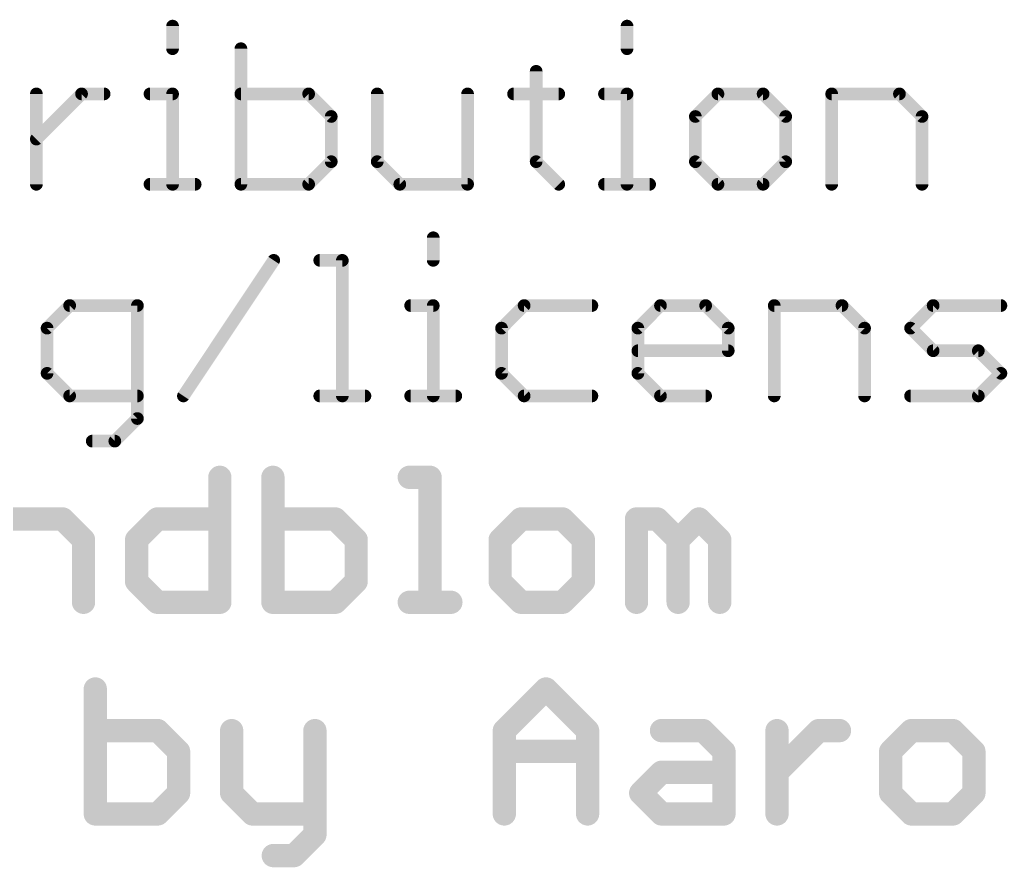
# Model space of a CAD drawing. Extents: x -24 to 83, y -23 to 53.
# Drawn here: x 35.78 to 47.63, y -23.36 to -13.19 of the extents above; entities that cross this region are included whole.
import ezdxf

# ---------------------------------------------------------------- set-up
doc = ezdxf.new("R2010")
doc.units = 0
doc.layers.add('51', color=53, linetype='CONTINUOUS')

msp = doc.modelspace()

# ---------------------------------------------------------------- linework, layer by layer
at = {"layer": '51'}
for points, const_width in [([(37.6107, -13.2656), (37.6107, -13.5368)], 0.1524), ([(43.0679, -13.2656), (43.0679, -13.5368)], 0.1524), ([(38.431, -13.5368), (38.431, -15.1638)], 0.1524), ([(41.9765, -13.808), (41.9765, -14.8926)], 0.1524), ([(35.9753, -15.1638), (35.9753, -14.0791)], 0.1524), ([(35.9753, -14.6215), (36.5176, -14.0791)], 0.1524), ([(36.5176, -14.0791), (36.7888, -14.0791)], 0.1524), ([(37.3396, -14.0791), (37.6107, -14.0791)], 0.1524), ([(37.6107, -14.0791), (37.6107, -15.1638)], 0.1524), ([(39.2445, -14.0791), (38.431, -14.0791)], 0.1524), ([(39.5157, -14.3503), (39.2445, -14.0791)], 0.1524), ([(40.0682, -14.0791), (40.0682, -14.8926)], 0.1524), ([(41.1528, -15.1638), (41.1528, -14.0791)], 0.1524), ([(41.7053, -14.0791), (42.2476, -14.0791)], 0.1524), ([(42.7967, -14.0791), (43.0679, -14.0791)], 0.1524), ([(43.0679, -14.0791), (43.0679, -15.1638)], 0.1524), ([(44.1593, -14.0791), (43.8882, -14.3503)], 0.1524), ([(44.7017, -14.0791), (44.1593, -14.0791)], 0.1524), ([(44.9728, -14.3503), (44.7017, -14.0791)], 0.1524), ([(45.5253, -15.1638), (45.5253, -14.0791)], 0.1524), ([(45.5253, -14.0791), (46.3388, -14.0791)], 0.1524), ([(46.3388, -14.0791), (46.61, -14.3503)], 0.1524), ([(39.5157, -14.8926), (39.5157, -14.3503)], 0.1524), ([(43.8882, -14.3503), (43.8882, -14.8926)], 0.1524), ([(44.9728, -14.8926), (44.9728, -14.3503)], 0.1524), ([(46.61, -14.3503), (46.61, -15.1638)], 0.1524), ([(39.2445, -15.1638), (39.5157, -14.8926)], 0.1524), ([(40.0682, -14.8926), (40.3393, -15.1638)], 0.1524), ([(41.9765, -14.8926), (42.2476, -15.1638)], 0.1524), ([(43.8882, -14.8926), (44.1593, -15.1638)], 0.1524), ([(44.7017, -15.1638), (44.9728, -14.8926)], 0.1524), ([(37.3396, -15.1638), (37.8819, -15.1638)], 0.1524), ([(38.431, -15.1638), (39.2445, -15.1638)], 0.1524), ([(40.3393, -15.1638), (41.1528, -15.1638)], 0.1524), ([(42.7967, -15.1638), (43.3391, -15.1638)], 0.1524), ([(44.1593, -15.1638), (44.7017, -15.1638)], 0.1524), ([(40.7406, -15.8056), (40.7406, -16.0768)], 0.1524), ([(37.7408, -17.7038), (38.8255, -16.0768)], 0.1524), ([(39.378, -16.0768), (39.6491, -16.0768)], 0.1524), ([(39.6491, -16.0768), (39.6491, -17.7038)], 0.1524), ([(36.3748, -16.6191), (36.1037, -16.8903)], 0.1524), ([(37.1883, -16.6191), (36.3748, -16.6191)], 0.1524), ([(37.1883, -17.975), (37.1883, -16.6191)], 0.1524), ([(40.4694, -16.6191), (40.7406, -16.6191)], 0.1524), ([(40.7406, -16.6191), (40.7406, -17.7038)], 0.1524), ([(41.832, -16.6191), (41.5609, -16.8903)], 0.1524), ([(42.6455, -16.6191), (41.832, -16.6191)], 0.1524), ([(43.198, -16.8903), (43.4692, -16.6191)], 0.1524), ([(43.4692, -16.6191), (44.0115, -16.6191)], 0.1524), ([(44.0115, -16.6191), (44.2827, -16.8903)], 0.1524), ([(44.8352, -17.7038), (44.8352, -16.6191)], 0.1524), ([(44.8352, -16.6191), (45.6487, -16.6191)], 0.1524), ([(45.6487, -16.6191), (45.9198, -16.8903)], 0.1524), ([(46.4723, -16.8903), (46.7435, -16.6191)], 0.1524), ([(46.7435, -16.6191), (47.557, -16.6191)], 0.1524), ([(36.1037, -16.8903), (36.1037, -17.4326)], 0.1524), ([(41.5609, -16.8903), (41.5609, -17.4326)], 0.1524), ([(43.198, -17.4326), (43.198, -16.8903)], 0.1524), ([(44.2827, -16.8903), (44.2827, -17.1615)], 0.1524), ([(45.9198, -16.8903), (45.9198, -17.7038)], 0.1524), ([(46.7435, -17.1615), (46.4723, -16.8903)], 0.1524), ([(44.2827, -17.1615), (43.198, -17.1615)], 0.1524), ([(47.2858, -17.1615), (46.7435, -17.1615)], 0.1524), ([(47.557, -17.4326), (47.2858, -17.1615)], 0.1524), ([(36.1037, -17.4326), (36.3748, -17.7038)], 0.1524), ([(41.5609, -17.4326), (41.832, -17.7038)], 0.1524), ([(43.4692, -17.7038), (43.198, -17.4326)], 0.1524), ([(47.2858, -17.7038), (47.557, -17.4326)], 0.1524), ([(36.3748, -17.7038), (37.1883, -17.7038)], 0.1524), ([(39.378, -17.7038), (39.9203, -17.7038)], 0.1524), ([(40.4694, -17.7038), (41.0117, -17.7038)], 0.1524), ([(41.832, -17.7038), (42.6455, -17.7038)], 0.1524), ([(44.0115, -17.7038), (43.4692, -17.7038)], 0.1524), ([(46.4723, -17.7038), (47.2858, -17.7038)], 0.1524), ([(36.9172, -18.2461), (37.1883, -17.975)], 0.1524), ([(36.646, -18.2461), (36.9172, -18.2461)], 0.1524), ([(38.1783, -18.6804), (38.1783, -20.1803)], 0.2794), ([(38.8155, -18.6804), (38.8155, -20.1803)], 0.2794), ([(40.4527, -18.6804), (40.7026, -18.6804)], 0.2794), ([(40.7026, -18.6804), (40.7026, -20.1803)], 0.2794), ([(35.5412, -19.1804), (36.2911, -19.1804)], 0.2794), ([(36.2911, -19.1804), (36.5411, -19.4304)], 0.2794), ([(37.1784, -19.4304), (37.4283, -19.1804)], 0.2794), ([(37.4283, -19.1804), (38.1783, -19.1804)], 0.2794), ([(39.5655, -19.1804), (38.8155, -19.1804)], 0.2794), ([(39.8154, -19.4304), (39.5655, -19.1804)], 0.2794), ([(41.7941, -19.1804), (41.5441, -19.4304)], 0.2794), ([(42.294, -19.1804), (41.7941, -19.1804)], 0.2794), ([(42.544, -19.4304), (42.294, -19.1804)], 0.2794), ([(43.1813, -20.1803), (43.1813, -19.1804)], 0.2794), ([(43.1813, -19.1804), (43.4312, -19.1804)], 0.2794), ([(43.4312, -19.1804), (43.6812, -19.4304)], 0.2794), ([(43.6812, -19.4304), (43.9312, -19.1804)], 0.2794), ([(43.9312, -19.1804), (44.1812, -19.4304)], 0.2794), ([(36.5411, -19.4304), (36.5411, -20.1803)], 0.2794), ([(37.1784, -19.9303), (37.1784, -19.4304)], 0.2794), ([(39.8154, -19.9303), (39.8154, -19.4304)], 0.2794), ([(41.5441, -19.4304), (41.5441, -19.9303)], 0.2794), ([(42.544, -19.9303), (42.544, -19.4304)], 0.2794), ([(43.6812, -19.4304), (43.6812, -20.1803)], 0.2794), ([(44.1812, -19.4304), (44.1812, -20.1803)], 0.2794), ([(37.4283, -20.1803), (37.1784, -19.9303)], 0.2794), ([(39.5655, -20.1803), (39.8154, -19.9303)], 0.2794), ([(41.5441, -19.9303), (41.7941, -20.1803)], 0.2794), ([(42.294, -20.1803), (42.544, -19.9303)], 0.2794), ([(38.1783, -20.1803), (37.4283, -20.1803)], 0.2794), ([(38.8155, -20.1803), (39.5655, -20.1803)], 0.2794), ([(40.4527, -20.1803), (40.9526, -20.1803)], 0.2794), ([(41.7941, -20.1803), (42.294, -20.1803)], 0.2794), ([(36.6828, -21.2204), (36.6828, -22.7203)], 0.2794), ([(41.5943, -21.7204), (42.0942, -21.2204)], 0.2794), ([(42.0942, -21.2204), (42.5942, -21.7204)], 0.2794), ([(37.4327, -21.7204), (36.6828, -21.7204)], 0.2794), ([(37.6827, -21.9704), (37.4327, -21.7204)], 0.2794), ([(38.3199, -21.7204), (38.3199, -22.4703)], 0.2794), ([(39.3199, -21.7204), (39.3199, -22.9703)], 0.2794), ([(41.5943, -22.7203), (41.5943, -21.7204)], 0.2794), ([(42.5942, -21.7204), (42.5942, -22.7203)], 0.2794), ([(43.4814, -21.7204), (43.9814, -21.7204)], 0.2794), ([(43.9814, -21.7204), (44.2313, -21.9704)], 0.2794), ([(44.8686, -22.7203), (44.8686, -21.7204)], 0.2794), ([(44.8686, -22.2203), (45.3685, -21.7204)], 0.2794), ([(45.3685, -21.7204), (45.6185, -21.7204)], 0.2794), ([(46.4828, -21.7204), (46.2329, -21.9704)], 0.2794), ([(46.9828, -21.7204), (46.4828, -21.7204)], 0.2794), ([(47.2328, -21.9704), (46.9828, -21.7204)], 0.2794), ([(37.6827, -22.4703), (37.6827, -21.9704)], 0.2794), ([(41.5943, -21.9704), (42.5942, -21.9704)], 0.2794), ([(44.2313, -21.9704), (44.2313, -22.7203)], 0.2794), ([(46.2329, -21.9704), (46.2329, -22.4703)], 0.2794), ([(47.2328, -22.4703), (47.2328, -21.9704)], 0.2794), ([(43.2314, -22.4703), (43.4814, -22.2203)], 0.2794), ([(43.4814, -22.2203), (44.2313, -22.2203)], 0.2794), ([(37.4327, -22.7203), (37.6827, -22.4703)], 0.2794), ([(38.3199, -22.4703), (38.5699, -22.7203)], 0.2794), ([(43.4814, -22.7203), (43.2314, -22.4703)], 0.2794), ([(46.2329, -22.4703), (46.4828, -22.7203)], 0.2794), ([(46.9828, -22.7203), (47.2328, -22.4703)], 0.2794), ([(36.6828, -22.7203), (37.4327, -22.7203)], 0.2794), ([(38.5699, -22.7203), (39.3199, -22.7203)], 0.2794), ([(44.2313, -22.7203), (43.4814, -22.7203)], 0.2794), ([(46.4828, -22.7203), (46.9828, -22.7203)], 0.2794), ([(39.3199, -22.9703), (39.0699, -23.2203)], 0.2794), ([(39.0699, -23.2203), (38.8199, -23.2203)], 0.2794)]:
    msp.add_lwpolyline(points, dxfattribs=dict(at, const_width=const_width))
for points, const_width in [([(37.6488, -13.2656, 1), (37.5726, -13.2656)], 0.0762), ([(43.106, -13.2656, 1), (43.0298, -13.2656)], 0.0762), ([(37.5726, -13.5368, 1), (37.6488, -13.5368)], 0.0762), ([(38.4691, -13.5368, 1), (38.3929, -13.5368)], 0.0762), ([(43.0298, -13.5368, 1), (43.106, -13.5368)], 0.0762), ([(42.0146, -13.808, 1), (41.9384, -13.808)], 0.0762), ([(36.0134, -14.0791, 1), (35.9372, -14.0791)], 0.0762), ([(36.5176, -14.041, 1), (36.5176, -14.1172)], 0.0762), ([(36.5445, -14.1061, 1), (36.4906, -14.0522)], 0.0762), ([(36.7888, -14.1172, 1), (36.7888, -14.041)], 0.0762), ([(37.3396, -14.041, 1), (37.3396, -14.1172)], 0.0762), ([(37.6488, -14.0791, 1), (37.5726, -14.0791)], 0.0762), ([(37.6107, -14.1172, 1), (37.6107, -14.041)], 0.0762), ([(38.431, -14.041, 1), (38.431, -14.1172)], 0.0762), ([(39.2714, -14.0522, 1), (39.2175, -14.1061)], 0.0762), ([(39.2445, -14.1172, 1), (39.2445, -14.041)], 0.0762), ([(40.1063, -14.0791, 1), (40.0301, -14.0791)], 0.0762), ([(41.1909, -14.0791, 1), (41.1147, -14.0791)], 0.0762), ([(41.7053, -14.041, 1), (41.7053, -14.1172)], 0.0762), ([(42.2476, -14.1172, 1), (42.2476, -14.041)], 0.0762), ([(42.7967, -14.041, 1), (42.7967, -14.1172)], 0.0762), ([(43.106, -14.0791, 1), (43.0298, -14.0791)], 0.0762), ([(43.0679, -14.1172, 1), (43.0679, -14.041)], 0.0762), ([(44.1593, -14.041, 1), (44.1593, -14.1172)], 0.0762), ([(44.1863, -14.1061, 1), (44.1324, -14.0522)], 0.0762), ([(44.7286, -14.0522, 1), (44.6747, -14.1061)], 0.0762), ([(44.7017, -14.1172, 1), (44.7017, -14.041)], 0.0762), ([(45.5634, -14.0791, 1), (45.4872, -14.0791)], 0.0762), ([(45.5253, -14.041, 1), (45.5253, -14.1172)], 0.0762), ([(46.3658, -14.0522, 1), (46.3119, -14.1061)], 0.0762), ([(46.3388, -14.1172, 1), (46.3388, -14.041)], 0.0762), ([(39.5538, -14.3503, 1), (39.4776, -14.3503)], 0.0762), ([(39.4887, -14.3772, 1), (39.5426, -14.3234)], 0.0762), ([(43.9263, -14.3503, 1), (43.8501, -14.3503)], 0.0762), ([(43.8612, -14.3234, 1), (43.9151, -14.3772)], 0.0762), ([(45.0109, -14.3503, 1), (44.9347, -14.3503)], 0.0762), ([(44.9459, -14.3772, 1), (44.9998, -14.3234)], 0.0762), ([(46.6481, -14.3503, 1), (46.5719, -14.3503)], 0.0762), ([(46.5831, -14.3772, 1), (46.6369, -14.3234)], 0.0762), ([(35.9483, -14.5945, 1), (36.0022, -14.6484)], 0.0762), ([(39.5426, -14.9196, 1), (39.4887, -14.8657)], 0.0762), ([(40.0951, -14.8657, 1), (40.0412, -14.9196)], 0.0762), ([(42.0034, -14.8657, 1), (41.9495, -14.9196)], 0.0762), ([(43.9151, -14.8657, 1), (43.8612, -14.9196)], 0.0762), ([(44.9998, -14.9196, 1), (44.9459, -14.8657)], 0.0762), ([(39.4776, -14.8926, 1), (39.5538, -14.8926)], 0.0762), ([(40.0301, -14.8926, 1), (40.1063, -14.8926)], 0.0762), ([(41.9384, -14.8926, 1), (42.0146, -14.8926)], 0.0762), ([(43.8501, -14.8926, 1), (43.9263, -14.8926)], 0.0762), ([(44.9347, -14.8926, 1), (45.0109, -14.8926)], 0.0762), ([(35.9372, -15.1638, 1), (36.0134, -15.1638)], 0.0762), ([(37.3396, -15.1257, 1), (37.3396, -15.2019)], 0.0762), ([(37.5726, -15.1638, 1), (37.6488, -15.1638)], 0.0762), ([(37.8819, -15.2019, 1), (37.8819, -15.1257)], 0.0762), ([(38.431, -15.1257, 1), (38.431, -15.2019)], 0.0762), ([(38.3929, -15.1638, 1), (38.4691, -15.1638)], 0.0762), ([(39.2176, -15.1369, 1), (39.2714, -15.1907)], 0.0762), ([(39.2445, -15.2019, 1), (39.2445, -15.1257)], 0.0762), ([(40.3393, -15.1257, 1), (40.3393, -15.2019)], 0.0762), ([(40.3124, -15.1907, 1), (40.3663, -15.1369)], 0.0762), ([(41.1147, -15.1638, 1), (41.1909, -15.1638)], 0.0762), ([(41.1528, -15.2019, 1), (41.1528, -15.1257)], 0.0762), ([(42.2207, -15.1907, 1), (42.2746, -15.1369)], 0.0762), ([(42.7967, -15.1257, 1), (42.7967, -15.2019)], 0.0762), ([(43.0298, -15.1638, 1), (43.106, -15.1638)], 0.0762), ([(43.3391, -15.2019, 1), (43.3391, -15.1257)], 0.0762), ([(44.1593, -15.1257, 1), (44.1593, -15.2019)], 0.0762), ([(44.1324, -15.1907, 1), (44.1863, -15.1369)], 0.0762), ([(44.6747, -15.1369, 1), (44.7286, -15.1907)], 0.0762), ([(44.7017, -15.2019, 1), (44.7017, -15.1257)], 0.0762), ([(45.4872, -15.1638, 1), (45.5634, -15.1638)], 0.0762), ([(46.5719, -15.1638, 1), (46.6481, -15.1638)], 0.0762), ([(40.7787, -15.8056, 1), (40.7025, -15.8056)], 0.0762), ([(38.8572, -16.0979, 1), (38.7938, -16.0557)], 0.0762), ([(39.378, -16.0387, 1), (39.378, -16.1149)], 0.0762), ([(39.6872, -16.0768, 1), (39.611, -16.0768)], 0.0762), ([(39.6491, -16.1149, 1), (39.6491, -16.0387)], 0.0762), ([(40.7025, -16.0768, 1), (40.7787, -16.0768)], 0.0762), ([(36.3748, -16.581, 1), (36.3748, -16.6572)], 0.0762), ([(36.4018, -16.6461, 1), (36.3479, -16.5922)], 0.0762), ([(37.2264, -16.6191, 1), (37.1502, -16.6191)], 0.0762), ([(37.1883, -16.6572, 1), (37.1883, -16.581)], 0.0762), ([(40.4694, -16.581, 1), (40.4694, -16.6572)], 0.0762), ([(40.7787, -16.6191, 1), (40.7025, -16.6191)], 0.0762), ([(40.7406, -16.6572, 1), (40.7406, -16.581)], 0.0762), ([(41.832, -16.581, 1), (41.832, -16.6572)], 0.0762), ([(41.859, -16.6461, 1), (41.8051, -16.5922)], 0.0762), ([(42.6455, -16.6572, 1), (42.6455, -16.581)], 0.0762), ([(43.4692, -16.581, 1), (43.4692, -16.6572)], 0.0762), ([(43.4961, -16.6461, 1), (43.4422, -16.5922)], 0.0762), ([(44.0384, -16.5922, 1), (43.9846, -16.6461)], 0.0762), ([(44.0115, -16.6572, 1), (44.0115, -16.581)], 0.0762), ([(44.8733, -16.6191, 1), (44.7971, -16.6191)], 0.0762), ([(44.8352, -16.581, 1), (44.8352, -16.6572)], 0.0762), ([(45.6756, -16.5922, 1), (45.6217, -16.6461)], 0.0762), ([(45.6487, -16.6572, 1), (45.6487, -16.581)], 0.0762), ([(46.7435, -16.581, 1), (46.7435, -16.6572)], 0.0762), ([(46.7704, -16.6461, 1), (46.7165, -16.5922)], 0.0762), ([(47.557, -16.6572, 1), (47.557, -16.581)], 0.0762), ([(36.1418, -16.8903, 1), (36.0656, -16.8903)], 0.0762), ([(36.0767, -16.8634, 1), (36.1306, -16.9172)], 0.0762), ([(41.599, -16.8903, 1), (41.5228, -16.8903)], 0.0762), ([(41.5339, -16.8634, 1), (41.5878, -16.9172)], 0.0762), ([(43.2361, -16.8903, 1), (43.1599, -16.8903)], 0.0762), ([(43.1711, -16.8634, 1), (43.225, -16.9172)], 0.0762), ([(44.3208, -16.8903, 1), (44.2446, -16.8903)], 0.0762), ([(44.2557, -16.9172, 1), (44.3096, -16.8634)], 0.0762), ([(45.9579, -16.8903, 1), (45.8817, -16.8903)], 0.0762), ([(45.8929, -16.9172, 1), (45.9468, -16.8634)], 0.0762), ([(46.4993, -16.8634, 1), (46.4454, -16.9172)], 0.0762), ([(46.4454, -16.8634, 1), (46.4993, -16.9172)], 0.0762), ([(43.198, -17.1234, 1), (43.198, -17.1996)], 0.0762), ([(44.2446, -17.1615, 1), (44.3208, -17.1615)], 0.0762), ([(44.2827, -17.1996, 1), (44.2827, -17.1234)], 0.0762), ([(46.7435, -17.1234, 1), (46.7435, -17.1996)], 0.0762), ([(46.7165, -17.1884, 1), (46.7704, -17.1345)], 0.0762), ([(47.3128, -17.1345, 1), (47.2589, -17.1884)], 0.0762), ([(47.2858, -17.1996, 1), (47.2858, -17.1234)], 0.0762), ([(36.1306, -17.4057, 1), (36.0767, -17.4596)], 0.0762), ([(36.0656, -17.4326, 1), (36.1418, -17.4326)], 0.0762), ([(41.5878, -17.4057, 1), (41.5339, -17.4596)], 0.0762), ([(41.5228, -17.4326, 1), (41.599, -17.4326)], 0.0762), ([(43.225, -17.4057, 1), (43.1711, -17.4596)], 0.0762), ([(43.1599, -17.4326, 1), (43.2361, -17.4326)], 0.0762), ([(47.5839, -17.4596, 1), (47.53, -17.4057)], 0.0762), ([(47.53, -17.4596, 1), (47.5839, -17.4057)], 0.0762), ([(36.3748, -17.6657, 1), (36.3748, -17.7419)], 0.0762), ([(36.3479, -17.7307, 1), (36.4018, -17.6769)], 0.0762), ([(37.1883, -17.7419, 1), (37.1883, -17.6657)], 0.0762), ([(37.7091, -17.6827, 1), (37.7725, -17.7249)], 0.0762), ([(39.378, -17.6657, 1), (39.378, -17.7419)], 0.0762), ([(39.611, -17.7038, 1), (39.6872, -17.7038)], 0.0762), ([(39.9203, -17.7419, 1), (39.9203, -17.6657)], 0.0762), ([(40.4694, -17.6657, 1), (40.4694, -17.7419)], 0.0762), ([(40.7025, -17.7038, 1), (40.7787, -17.7038)], 0.0762), ([(41.0117, -17.7419, 1), (41.0117, -17.6657)], 0.0762), ([(41.832, -17.6657, 1), (41.832, -17.7419)], 0.0762), ([(41.8051, -17.7307, 1), (41.859, -17.6769)], 0.0762), ([(42.6455, -17.7419, 1), (42.6455, -17.6657)], 0.0762), ([(43.4692, -17.6657, 1), (43.4692, -17.7419)], 0.0762), ([(43.4422, -17.7307, 1), (43.4961, -17.6769)], 0.0762), ([(44.0115, -17.7419, 1), (44.0115, -17.6657)], 0.0762), ([(44.7971, -17.7038, 1), (44.8733, -17.7038)], 0.0762), ([(45.8817, -17.7038, 1), (45.9579, -17.7038)], 0.0762), ([(46.4723, -17.6657, 1), (46.4723, -17.7419)], 0.0762), ([(47.2589, -17.6769, 1), (47.3128, -17.7307)], 0.0762), ([(47.2858, -17.7419, 1), (47.2858, -17.6657)], 0.0762), ([(37.2153, -18.0019, 1), (37.1614, -17.948)], 0.0762), ([(37.1502, -17.975, 1), (37.2264, -17.975)], 0.0762), ([(36.646, -18.208, 1), (36.646, -18.2842)], 0.0762), ([(36.8902, -18.2192, 1), (36.9441, -18.2731)], 0.0762), ([(36.9172, -18.2842, 1), (36.9172, -18.208)], 0.0762), ([(38.2481, -18.6804, 1), (38.1084, -18.6804)], 0.1397), ([(38.8854, -18.6804, 1), (38.7457, -18.6804)], 0.1397), ([(40.4527, -18.6106, 1), (40.4527, -18.7503)], 0.1397), ([(40.7725, -18.6804, 1), (40.6328, -18.6804)], 0.1397), ([(40.7026, -18.7503, 1), (40.7026, -18.6106)], 0.1397), ([(36.3405, -19.131, 1), (36.2417, -19.2298)], 0.1397), ([(36.2911, -19.2502, 1), (36.2911, -19.1105)], 0.1397), ([(37.4283, -19.1105, 1), (37.4283, -19.2502)], 0.1397), ([(37.4777, -19.2298, 1), (37.3789, -19.131)], 0.1397), ([(38.1783, -19.2502, 1), (38.1783, -19.1105)], 0.1397), ([(38.8155, -19.1105, 1), (38.8155, -19.2502)], 0.1397), ([(39.6148, -19.131, 1), (39.5161, -19.2298)], 0.1397), ([(39.5655, -19.2502, 1), (39.5655, -19.1105)], 0.1397), ([(41.7941, -19.1105, 1), (41.7941, -19.2502)], 0.1397), ([(41.8435, -19.2298, 1), (41.7447, -19.131)], 0.1397), ([(42.3434, -19.131, 1), (42.2447, -19.2298)], 0.1397), ([(42.294, -19.2502, 1), (42.294, -19.1105)], 0.1397), ([(43.1813, -19.1105, 1), (43.1813, -19.2502)], 0.1397), ([(43.2511, -19.1804, 1), (43.1114, -19.1804)], 0.1397), ([(43.4806, -19.131, 1), (43.3818, -19.2298)], 0.1397), ([(43.4312, -19.2502, 1), (43.4312, -19.1105)], 0.1397), ([(43.9806, -19.131, 1), (43.8818, -19.2298)], 0.1397), ([(43.9806, -19.2298, 1), (43.8818, -19.131)], 0.1397), ([(36.611, -19.4304, 1), (36.4713, -19.4304)], 0.1397), ([(36.4917, -19.4798, 1), (36.5905, -19.381)], 0.1397), ([(37.2482, -19.4304, 1), (37.1085, -19.4304)], 0.1397), ([(37.129, -19.381, 1), (37.2277, -19.4798)], 0.1397), ([(39.8853, -19.4304, 1), (39.7456, -19.4304)], 0.1397), ([(39.766, -19.4798, 1), (39.8648, -19.381)], 0.1397), ([(41.614, -19.4304, 1), (41.4743, -19.4304)], 0.1397), ([(41.4947, -19.381, 1), (41.5935, -19.4798)], 0.1397), ([(42.6139, -19.4304, 1), (42.4742, -19.4304)], 0.1397), ([(42.4946, -19.4798, 1), (42.5934, -19.381)], 0.1397), ([(43.6318, -19.381, 1), (43.7306, -19.4798)], 0.1397), ([(43.7511, -19.4304, 1), (43.6114, -19.4304)], 0.1397), ([(43.6318, -19.4798, 1), (43.7306, -19.381)], 0.1397), ([(44.251, -19.4304, 1), (44.1113, -19.4304)], 0.1397), ([(44.1318, -19.4798, 1), (44.2306, -19.381)], 0.1397), ([(37.2277, -19.8809, 1), (37.129, -19.9797)], 0.1397), ([(39.8648, -19.9797, 1), (39.766, -19.8809)], 0.1397), ([(41.5935, -19.8809, 1), (41.4947, -19.9797)], 0.1397), ([(42.5934, -19.9797, 1), (42.4946, -19.8809)], 0.1397), ([(37.1085, -19.9303, 1), (37.2482, -19.9303)], 0.1397), ([(39.7456, -19.9303, 1), (39.8853, -19.9303)], 0.1397), ([(41.4743, -19.9303, 1), (41.614, -19.9303)], 0.1397), ([(42.4742, -19.9303, 1), (42.6139, -19.9303)], 0.1397), ([(36.4713, -20.1803, 1), (36.611, -20.1803)], 0.1397), ([(37.4283, -20.1105, 1), (37.4283, -20.2502)], 0.1397), ([(37.3789, -20.2297, 1), (37.4777, -20.1309)], 0.1397), ([(38.1084, -20.1803, 1), (38.2481, -20.1803)], 0.1397), ([(38.1783, -20.2502, 1), (38.1783, -20.1105)], 0.1397), ([(38.8155, -20.1105, 1), (38.8155, -20.2502)], 0.1397), ([(38.7457, -20.1803, 1), (38.8854, -20.1803)], 0.1397), ([(39.5161, -20.1309, 1), (39.6148, -20.2297)], 0.1397), ([(39.5655, -20.2502, 1), (39.5655, -20.1105)], 0.1397), ([(40.4527, -20.1105, 1), (40.4527, -20.2502)], 0.1397), ([(40.6328, -20.1803, 1), (40.7725, -20.1803)], 0.1397), ([(40.9526, -20.2502, 1), (40.9526, -20.1105)], 0.1397), ([(41.7941, -20.1105, 1), (41.7941, -20.2502)], 0.1397), ([(41.7447, -20.2297, 1), (41.8435, -20.1309)], 0.1397), ([(42.2447, -20.1309, 1), (42.3434, -20.2297)], 0.1397), ([(42.294, -20.2502, 1), (42.294, -20.1105)], 0.1397), ([(43.1114, -20.1803, 1), (43.2511, -20.1803)], 0.1397), ([(43.6114, -20.1803, 1), (43.7511, -20.1803)], 0.1397), ([(44.1113, -20.1803, 1), (44.251, -20.1803)], 0.1397), ([(36.7526, -21.2204, 1), (36.6129, -21.2204)], 0.1397), ([(42.1436, -21.171, 1), (42.0448, -21.2698)], 0.1397), ([(42.1436, -21.2698, 1), (42.0448, -21.171)], 0.1397), ([(36.6828, -21.6505, 1), (36.6828, -21.7902)], 0.1397), ([(37.4821, -21.671, 1), (37.3833, -21.7698)], 0.1397), ([(37.4327, -21.7902, 1), (37.4327, -21.6505)], 0.1397), ([(38.3898, -21.7204, 1), (38.2501, -21.7204)], 0.1397), ([(39.3897, -21.7204, 1), (39.25, -21.7204)], 0.1397), ([(41.6641, -21.7204, 1), (41.5244, -21.7204)], 0.1397), ([(42.664, -21.7204, 1), (42.5243, -21.7204)], 0.1397), ([(43.4814, -21.6505, 1), (43.4814, -21.7902)], 0.1397), ([(44.0308, -21.671, 1), (43.932, -21.7698)], 0.1397), ([(43.9814, -21.7902, 1), (43.9814, -21.6505)], 0.1397), ([(44.9384, -21.7204, 1), (44.7987, -21.7204)], 0.1397), ([(45.3685, -21.6505, 1), (45.3685, -21.7902)], 0.1397), ([(45.4179, -21.7698, 1), (45.3191, -21.671)], 0.1397), ([(45.6185, -21.7902, 1), (45.6185, -21.6505)], 0.1397), ([(46.4828, -21.6505, 1), (46.4828, -21.7902)], 0.1397), ([(46.5322, -21.7698, 1), (46.4335, -21.671)], 0.1397), ([(47.0322, -21.671, 1), (46.9334, -21.7698)], 0.1397), ([(46.9828, -21.7902, 1), (46.9828, -21.6505)], 0.1397), ([(41.5449, -21.671, 1), (41.6437, -21.7698)], 0.1397), ([(42.5448, -21.7698, 1), (42.6436, -21.671)], 0.1397), ([(37.7526, -21.9704, 1), (37.6129, -21.9704)], 0.1397), ([(37.6333, -22.0198, 1), (37.7321, -21.921)], 0.1397), ([(41.5943, -21.9005, 1), (41.5943, -22.0402)], 0.1397), ([(42.5942, -22.0402, 1), (42.5942, -21.9005)], 0.1397), ([(44.3012, -21.9704, 1), (44.1615, -21.9704)], 0.1397), ([(44.1819, -22.0198, 1), (44.2807, -21.921)], 0.1397), ([(46.3027, -21.9704, 1), (46.163, -21.9704)], 0.1397), ([(46.1835, -21.921, 1), (46.2823, -22.0198)], 0.1397), ([(47.3026, -21.9704, 1), (47.1629, -21.9704)], 0.1397), ([(47.1834, -22.0198, 1), (47.2822, -21.921)], 0.1397), ([(43.4814, -22.1505, 1), (43.4814, -22.2902)], 0.1397), ([(43.5308, -22.2697, 1), (43.432, -22.1709)], 0.1397), ([(44.2313, -22.2902, 1), (44.2313, -22.1505)], 0.1397), ([(44.8192, -22.1709, 1), (44.918, -22.2697)], 0.1397), ([(37.6129, -22.4703, 1), (37.7526, -22.4703)], 0.1397), ([(37.7321, -22.5197, 1), (37.6333, -22.4209)], 0.1397), ([(38.3693, -22.4209, 1), (38.2706, -22.5197)], 0.1397), ([(38.2501, -22.4703, 1), (38.3898, -22.4703)], 0.1397), ([(43.2808, -22.4209, 1), (43.182, -22.5197)], 0.1397), ([(43.182, -22.4209, 1), (43.2808, -22.5197)], 0.1397), ([(46.163, -22.4703, 1), (46.3027, -22.4703)], 0.1397), ([(46.2823, -22.4209, 1), (46.1835, -22.5197)], 0.1397), ([(47.1629, -22.4703, 1), (47.3026, -22.4703)], 0.1397), ([(47.2822, -22.5197, 1), (47.1834, -22.4209)], 0.1397), ([(36.6828, -22.6505, 1), (36.6828, -22.7902)], 0.1397), ([(37.3833, -22.6709, 1), (37.4821, -22.7697)], 0.1397), ([(37.4327, -22.7902, 1), (37.4327, -22.6505)], 0.1397), ([(38.5699, -22.6505, 1), (38.5699, -22.7902)], 0.1397), ([(38.5205, -22.7697, 1), (38.6193, -22.6709)], 0.1397), ([(39.3199, -22.7902, 1), (39.3199, -22.6505)], 0.1397), ([(43.4814, -22.6505, 1), (43.4814, -22.7902)], 0.1397), ([(43.432, -22.7697, 1), (43.5308, -22.6709)], 0.1397), ([(44.2313, -22.7902, 1), (44.2313, -22.6505)], 0.1397), ([(46.4828, -22.6505, 1), (46.4828, -22.7902)], 0.1397), ([(46.4335, -22.7697, 1), (46.5322, -22.6709)], 0.1397), ([(46.9334, -22.6709, 1), (47.0322, -22.7697)], 0.1397), ([(46.9828, -22.7902, 1), (46.9828, -22.6505)], 0.1397), ([(36.6129, -22.7203, 1), (36.7526, -22.7203)], 0.1397), ([(41.5244, -22.7203, 1), (41.6641, -22.7203)], 0.1397), ([(42.5243, -22.7203, 1), (42.664, -22.7203)], 0.1397), ([(44.1615, -22.7203, 1), (44.3012, -22.7203)], 0.1397), ([(44.7987, -22.7203, 1), (44.9384, -22.7203)], 0.1397), ([(39.3693, -23.0197, 1), (39.2705, -22.9209)], 0.1397), ([(39.25, -22.9703, 1), (39.3897, -22.9703)], 0.1397), ([(38.8199, -23.1504, 1), (38.8199, -23.2901)], 0.1397), ([(39.0205, -23.1709, 1), (39.1193, -23.2697)], 0.1397), ([(39.0699, -23.2901, 1), (39.0699, -23.1504)], 0.1397)]:
    msp.add_lwpolyline(points, format="xyb", dxfattribs=dict(at, const_width=const_width))

doc.saveas('drawing.dxf')
